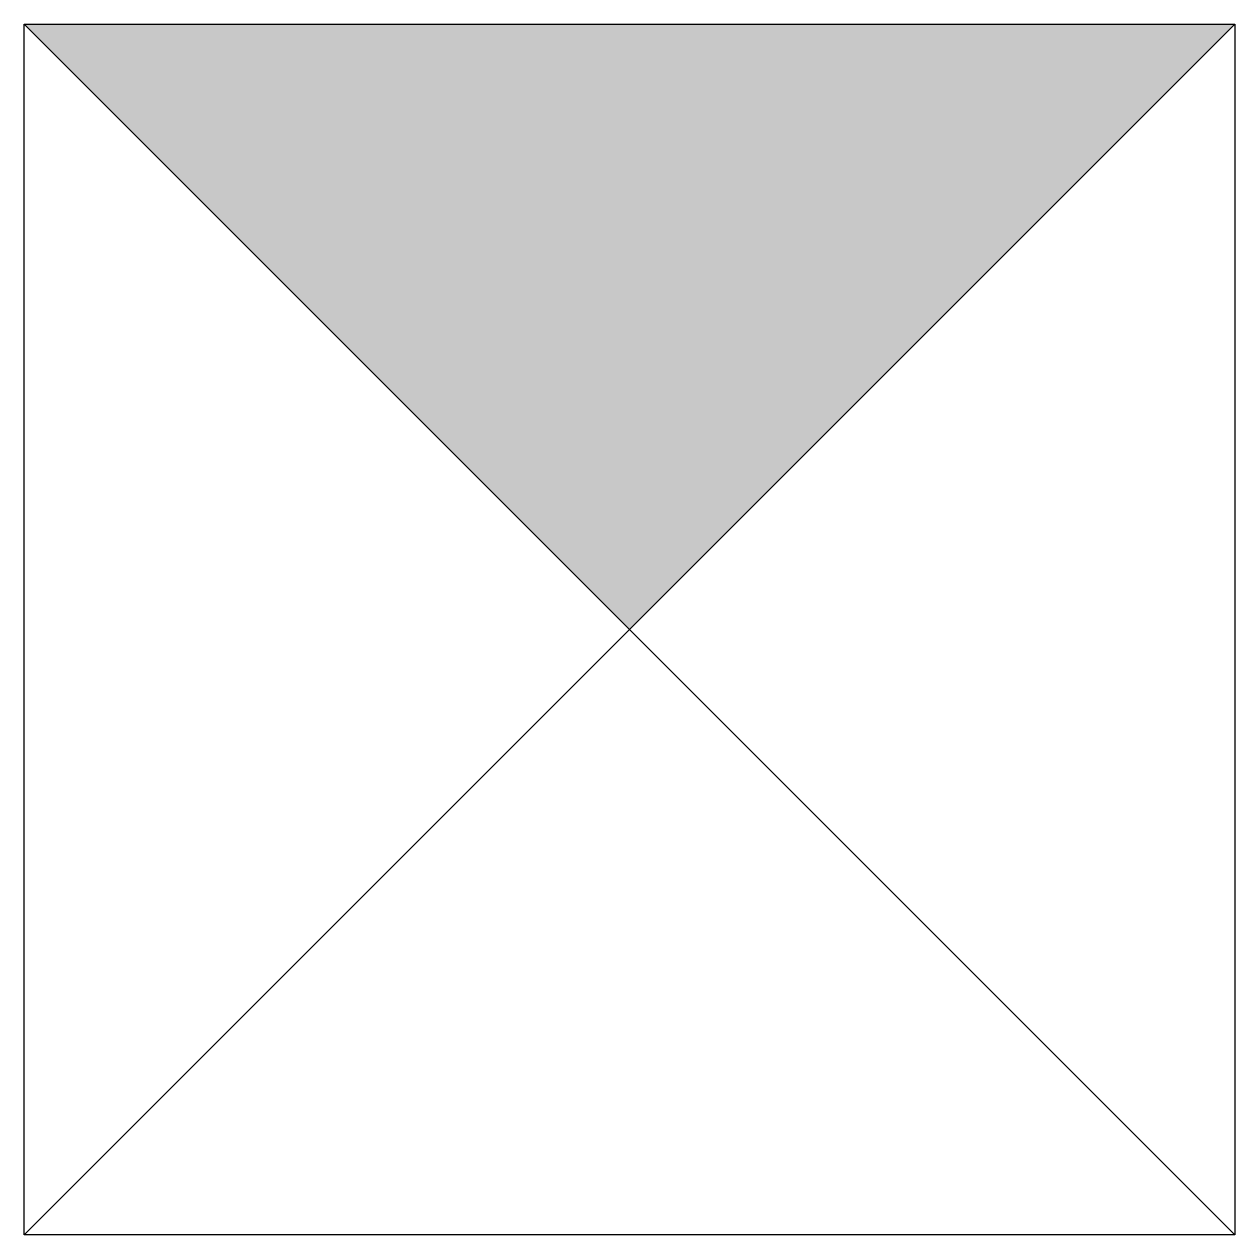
# Model space of a CAD drawing. Extents: x -0.5 to 0.5, y -0.5 to 0.5.
import ezdxf

# ---------------------------------------------------------------- set-up
doc = ezdxf.new("R2010")
doc.units = 0
doc.header["$LTSCALE"] = 0.2

msp = doc.modelspace()

# ---------------------------------------------------------------- hatches: boundary and pattern name
msp.add_hatch(color=256).paths.add_polyline_path([(0.5, 0.5), (-0.5, 0.5), (0, 0)])

# ---------------------------------------------------------------- linework, layer by layer
for p, q in [((-0.5, 0.5), (0.5, -0.5)), ((0.5, 0.5), (-0.5, -0.5))]:
    msp.add_line(p, q)
at = {"flags": 128}
msp.add_lwpolyline([(-0.5, 0.5), (0.5, 0.5), (0.5, -0.5), (-0.5, -0.5)], close=True, dxfattribs=at)

doc.saveas('drawing.dxf')
